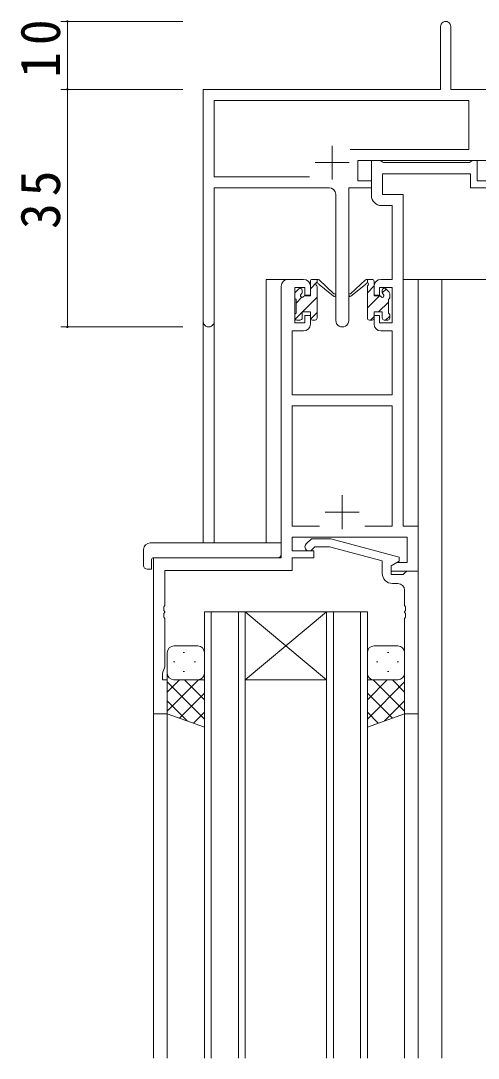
# Model space of a CAD drawing. Units: millimetres, scale not verified. Extents: x -841 to 292, y -594 to 212.
# Drawn here: x -725.6 to -658.2, y -90.4 to 62.4 of the extents above; entities that cross this region are included whole.
import ezdxf

# ---------------------------------------------------------------- set-up
doc = ezdxf.new("R2010")
doc.units = ezdxf.units.MM
doc.header["$LTSCALE"] = 2
for name, color, linetype, lineweight in [('0-3_YKK_11', 7, 'Continuous', 9), ('0-4_YKK_12', 2, 'Continuous', 9), ('0-5_YKK_13', 4, 'Continuous', 9), ('0-6_YKK_D', 6, 'Continuous', 9)]:
    doc.layers.add(name, color=color, linetype=linetype, lineweight=lineweight)
doc.styles.add('ＭＳ ゴシック', font='')
doc.styles.get('ＭＳ ゴシック').set_extended_font_data('MS Gothic')

msp = doc.modelspace()

# ---------------------------------------------------------------- linework, layer by layer
at = {"layer": '0-3_YKK_11'}
for p, q in [((-663.704, 52.319), (-663.704, 61.569)), ((-662.204, 61.569), (-662.204, 52.319)), ((-698.704, 52.319), (-663.704, 52.319)), ((-698.704, 18.134), (-698.704, 52.319)), ((-662.204, 52.319), (-653.204, 52.319)), ((-697.074, 50.689), (-659.534, 50.689)), ((-697.074, 39.449), (-697.074, 50.689)), ((-659.534, 50.689), (-659.534, 43.449)), ((-679.704, 44.019), (-679.704, 39.019)), ((-659.534, 43.449), (-677.012, 43.449)), ((-682.204, 41.519), (-677.204, 41.519)), ((-675.904, 41.819), (-675.904, 38.819)), ((-649.104, 41.819), (-675.904, 41.819)), ((-673.905, 36.689), (-673.905, 41.819)), ((-658.305, 41.819), (-658.305, 38.819)), ((-659.305, 39.889), (-672.275, 39.889)), ((-683.054, 39.449), (-697.074, 39.449)), ((-683.054, 39.449), (-697.074, 39.449)), ((-675.904, 38.819), (-673.904, 38.819)), ((-673.904, 38.819), (-673.904, 37.819)), ((-680.154, 37.819), (-697.074, 37.819)), ((-697.074, 37.819), (-697.074, 18.134)), ((-679.154, 18.269), (-679.154, 36.819)), ((-677.254, 37.819), (-677.254, 18.269)), ((-673.904, 37.819), (-677.254, 37.819)), ((-669.205, 36.819), (-669.205, -12.051)), ((-670.835, 35.189), (-672.405, 35.189)), ((-670.835, 24.319), (-670.835, 35.189)), ((-687.205, -16.681), (-687.205, 23.319)), ((-686.205, 24.319), (-683.905, 24.319)), ((-685.205, 23.119), (-685.205, 17.919)), ((-672.505, 24.319), (-670.835, 24.319)), ((-670.835, 17.919), (-670.835, 23.119)), ((-683.905, 16.719), (-685.575, 16.719)), ((-685.575, 16.719), (-685.575, 7.319)), ((-670.835, 16.719), (-672.505, 16.719)), ((-670.835, 7.319), (-670.835, 16.719)), ((-685.575, 7.319), (-670.835, 7.319)), ((-685.575, 5.689), (-670.835, 5.689)), ((-685.575, -12.051), (-685.575, 5.689)), ((-670.835, 5.689), (-670.835, -12.051)), ((-678.205, -7.481), (-678.205, -12.481)), ((-680.705, -9.981), (-675.705, -9.981)), ((-681.555, -12.051), (-685.575, -12.051)), ((-681.555, -12.051), (-685.575, -12.051)), ((-670.835, -12.051), (-674.855, -12.051)), ((-669.205, -12.051), (-667.005, -12.051)), ((-667.005, -12.051), (-667.005, -18.681)), ((-706.005, -16.681), (-687.205, -16.681)), ((-706.005, -39.681), (-706.005, -16.681)), ((-704.375, -18.581), (-704.375, -23.723)), ((-685.575, -18.581), (-704.375, -18.581)), ((-667.005, -18.681), (-671.005, -18.681)), ((-668.705, -18.681), (-667.005, -18.681)), ((-667.005, -18.681), (-667.005, -39.681)), ((-670.005, -20.481), (-670.805, -20.481)), ((-704.375, -24.639), (-704.375, -24.723)), ((-669.005, -24.723), (-669.005, -24.639)), ((-669.005, -39.681), (-669.005, -25.639)), ((-704.705, -33.681), (-704.705, -34.681)), ((-704.705, -34.681), (-704.005, -34.681)), ((-704.005, -34.681), (-704.005, -39.681)), ((-704.005, -39.681), (-706.005, -39.681)), ((-667.005, -39.681), (-669.005, -39.681))]:
    msp.add_line(p, q, dxfattribs=at)
for points in [[(-673.905, 41.819), (-672.575, 41.819), (-672.3, 41.639), (-672.117, 41.519), (-659.463, 41.519)], [(-659.463, 41.519), (-659.28, 41.639), (-659.005, 41.819), (-658.305, 41.819)], [(-672.275, 39.889), (-672.275, 36.819), (-669.205, 36.819)], [(-658.305, 38.819), (-656.605, 38.819), (-656.605, 37.819), (-659.305, 37.819), (-659.305, 39.889)], [(-682.905, 23.319), (-682.905, 22.019), (-683.705, 22.019), (-683.705, 23.119), (-685.205, 23.119)], [(-670.835, 23.119), (-672.705, 23.119), (-672.705, 22.019), (-673.505, 22.019), (-673.505, 23.319)], [(-685.205, 17.919), (-683.705, 17.919), (-683.705, 19.019), (-682.905, 19.019), (-682.905, 17.719)], [(-673.505, 17.719), (-673.505, 19.019), (-672.705, 19.019), (-672.705, 17.919), (-670.835, 17.919)], [(-671.005, -18.681), (-671.005, -17.881), (-670.139, -17.381), (-668.635, -17.381), (-668.635, -13.681), (-685.575, -13.681), (-685.575, -15.681), (-682.405, -15.681), (-682.405, -16.681), (-685.575, -16.681), (-685.575, -18.581)], [(-683.529, -14.657), (-682.753, -13.881), (-679.908, -13.881), (-669.805, -16.588), (-669.805, -17.188), (-671.005, -17.881), (-671.005, -19.181), (-669.205, -19.181), (-669.005, -18.981), (-668.705, -18.681)], [(-672.305, -18.981), (-672.305, -17.161), (-680.066, -15.081), (-682.256, -15.081), (-682.68, -15.505)], [(-669.005, -24.639), (-668.885, -24.456), (-668.885, -23.906), (-669.005, -23.723), (-669.005, -21.481)], [(-704.375, -23.723), (-704.495, -23.906), (-704.495, -24.456), (-704.375, -24.639)], [(-704.375, -24.723), (-704.495, -24.906), (-704.495, -25.456), (-704.375, -25.639), (-704.375, -32.774), (-704.705, -33.681)], [(-669.005, -25.639), (-668.885, -25.456), (-668.885, -24.906), (-669.005, -24.723)]]:
    msp.add_lwpolyline(points, dxfattribs=at)
for centre, radius, start, end in [((-662.954, 61.569), 0.75, 359.99998, 180), ((-680.154, 36.819), 1, 0, 89.99998), ((-672.405, 36.689), 1.5, 180, 269.99998), ((-686.205, 23.319), 1, 90, 179.99998), ((-683.905, 23.319), 1, 0, 89.99998), ((-672.505, 23.319), 1, 90, 179.99998), ((-697.889, 18.134), 0.815, 179.99998, 0), ((-683.905, 17.719), 1, 270, 359.99998), ((-678.204, 18.269), 0.95, 179.99998, 0), ((-672.505, 17.719), 1, 180, 269.99998), ((-683.105, -15.081), 0.6, 134.99998, 315), ((-670.805, -18.981), 1.5, 180, 269.99998), ((-670.005, -21.481), 1, 0, 89.99998)]:
    msp.add_arc(centre, radius, start, end, dxfattribs=at)
at = {"layer": '0-4_YKK_12'}
for p, q in [((-689.404, -14.493), (-689.404, 24.319)), ((-686.204, 24.319), (-689.404, 24.319)), ((-669.205, 24.319), (-663.504, 24.319)), ((-667.004, 24.319), (-667.004, -90.431)), ((-664.004, 24.319), (-654.804, 24.319)), ((-663.504, 24.319), (-663.504, -90.431)), ((-698.704, 18.134), (-698.704, -14.493)), ((-697.074, 18.134), (-697.098, -14.493)), ((-706.004, -16.681), (-706.004, -90.431)), ((-702.904, -16.681), (-705.404, -16.681)), ((-692.502, -24.681), (-698.502, -24.681)), ((-698.502, -24.681), (-698.502, -90.431)), ((-697.502, -90.431), (-697.502, -24.681)), ((-693.502, -24.681), (-693.502, -90.431)), ((-692.502, -24.681), (-680.502, -24.681)), ((-692.502, -24.681), (-680.502, -34.681)), ((-680.502, -24.681), (-692.502, -34.681)), ((-692.502, -90.431), (-692.502, -24.681)), ((-674.502, -24.681), (-680.502, -24.681)), ((-680.502, -24.681), (-680.502, -90.431)), ((-679.502, -90.431), (-679.502, -24.681)), ((-675.502, -24.681), (-675.502, -90.431)), ((-674.502, -90.431), (-674.502, -24.681)), ((-692.502, -34.681), (-680.502, -34.681)), ((-704.004, -39.181), (-704.004, -90.431)), ((-669.004, -39.181), (-669.004, -90.431))]:
    msp.add_line(p, q, dxfattribs=at)
at = {"layer": '0-5_YKK_13'}
for p, q in [((-685.117, 22.431), (-684.617, 22.931)), ((-682.904, 22.938), (-681.904, 23.938)), ((-682.604, 24.319), (-681.814, 24.319)), ((-681.904, 23.819), (-681.904, 24.319)), ((-681.904, 18.619), (-681.904, 23.219)), ((-681.621, 24.249), (-679.438, 22.201)), ((-679.471, 21.856), (-681.611, 23.553)), ((-674.787, 24.249), (-676.97, 22.201)), ((-676.937, 21.856), (-674.797, 23.553)), ((-673.804, 24.319), (-674.594, 24.319)), ((-674.504, 23.819), (-674.504, 24.319)), ((-674.504, 22.358), (-673.504, 23.358)), ((-674.504, 18.619), (-674.504, 23.219)), ((-671.291, 22.431), (-671.791, 22.931)), ((-685.204, 21.619), (-685.204, 22.219)), ((-685.004, 20.838), (-684.165, 21.677)), ((-685.004, 19.319), (-685.004, 21.419)), ((-684.104, 22.719), (-684.104, 22.38)), ((-684.078, 19.519), (-681.904, 21.693)), ((-674.504, 20.113), (-672.704, 21.913)), ((-672.304, 22.719), (-672.304, 22.38)), ((-672.297, 22.319), (-671.739, 22.878)), ((-671.404, 19.319), (-671.404, 21.419)), ((-671.204, 21.619), (-671.204, 22.219)), ((-672.853, 19.519), (-671.404, 20.968)), ((-685.204, 18.619), (-685.204, 19.119)), ((-685.15, 18.447), (-684.104, 19.493)), ((-684.104, 19.519), (-682.904, 19.519)), ((-684.104, 19.519), (-684.104, 18.619)), ((-682.904, 19.519), (-682.904, 18.619)), ((-682.871, 18.481), (-681.904, 19.448)), ((-674.053, 18.319), (-673.504, 18.868)), ((-672.304, 19.519), (-673.504, 19.519)), ((-673.504, 19.519), (-673.504, 18.619)), ((-672.304, 19.519), (-672.304, 18.619)), ((-671.808, 18.319), (-671.204, 18.923)), ((-671.204, 18.619), (-671.204, 19.119)), ((-684.404, 18.319), (-684.904, 18.319)), ((-682.204, 18.319), (-682.604, 18.319)), ((-674.204, 18.319), (-673.804, 18.319)), ((-672.004, 18.319), (-671.504, 18.319)), ((-706.492, -14.493), (-687.204, -14.493)), ((-687.204, -15.493), (-687.204, -14.493)), ((-707.492, -15.493), (-707.492, -17.869)), ((-706.004, -16.681), (-687.704, -16.681)), ((-687.204, -15.493), (-687.204, -16.181)), ((-706.304, -16.981), (-706.304, -17.873)), ((-699.504, -29.681), (-703.004, -29.681)), ((-673.505, -29.681), (-670.005, -29.681)), ((-704.004, -30.681), (-704.004, -33.681)), ((-703.084, -32.044), (-702.884, -32.044)), ((-701.669, -30.629), (-701.469, -30.629)), ((-700.054, -32.044), (-699.854, -32.044)), ((-698.504, -33.681), (-698.504, -30.681)), ((-674.505, -33.681), (-674.505, -30.681)), ((-672.955, -32.044), (-673.155, -32.044)), ((-671.34, -30.629), (-671.54, -30.629)), ((-669.925, -32.044), (-670.125, -32.044)), ((-669.005, -30.681), (-669.005, -33.681)), ((-701.669, -33.459), (-701.469, -33.459)), ((-698.504, -33.459), (-698.504, -41.645)), ((-674.505, -33.459), (-674.505, -41.645)), ((-671.34, -33.459), (-671.54, -33.459)), ((-704.004, -39.681), (-704.004, -33.681)), ((-699.384, -34.681), (-704.004, -39.301)), ((-702.212, -34.681), (-704.004, -36.473)), ((-704.004, -34.949), (-698.504, -40.449)), ((-703.004, -34.681), (-699.404, -34.681)), ((-702.604, -34.681), (-698.504, -34.681)), ((-701.444, -34.681), (-698.504, -37.621)), ((-698.615, -34.681), (-698.504, -34.792)), ((-674.394, -34.681), (-674.505, -34.792)), ((-670.405, -34.681), (-674.505, -34.681)), ((-671.565, -34.681), (-674.505, -37.621)), ((-669.005, -34.949), (-674.505, -40.449)), ((-673.626, -34.681), (-669.005, -39.301)), ((-670.005, -34.681), (-673.605, -34.681)), ((-670.797, -34.681), (-669.005, -36.473)), ((-669.005, -39.681), (-669.005, -33.681)), ((-698.504, -36.63), (-702.2, -40.325)), ((-674.505, -36.63), (-670.809, -40.325)), ((-704.004, -37.778), (-701.043, -40.738)), ((-669.005, -37.778), (-671.966, -40.738)), ((-698.504, -41.645), (-704.004, -39.681)), ((-698.504, -39.458), (-700.116, -41.07)), ((-674.505, -39.458), (-672.894, -41.07)), ((-674.505, -41.645), (-669.005, -39.681))]:
    msp.add_line(p, q, dxfattribs=at)
for points in [[(-683.643, 21.919), (-682.904, 21.919), (-682.904, 24.019)], [(-672.765, 21.919), (-673.504, 21.919), (-673.504, 24.019)], [(-706.492, -18.373), (-706.304, -18.373), (-706.304, -17.873)]]:
    msp.add_lwpolyline(points, dxfattribs=at)
for centre, radius, start, end in [((-684.404, 22.719), 0.3, 0, 135), ((-682.604, 24.019), 0.3, 90, 180), ((-681.904, 23.619), 0.2, 20.88332, 233.1301), ((-682.204, 23.219), 0.3, 0, 53.1301), ((-681.814, 24.019), 0.3, 49.8974, 90), ((-681.437, 23.797), 0.3, 200.88332, 234.62001), ((-674.971, 23.797), 0.3, 305.37997, 339.11667), ((-674.594, 24.019), 0.3, 90, 130.10258), ((-674.504, 23.619), 0.2, 306.86989, 159.11667), ((-674.204, 23.219), 0.3, 126.86989, 180), ((-673.804, 24.019), 0.3, 0, 90), ((-672.004, 22.719), 0.3, 45, 180), ((-684.904, 22.219), 0.3, 135, 180), ((-685.004, 21.619), 0.2, 180, 270), ((-684.104, 21.919), 0.25, 123.05573, 326.94426), ((-684.404, 22.38), 0.3, 303.05573, 0), ((-683.643, 21.619), 0.3, 90, 146.94426), ((-679.355, 22.019), 0.2, 234.62001, 114.62001), ((-677.053, 22.019), 0.2, 65.37997, 305.37997), ((-672.765, 21.619), 0.3, 33.05573, 90), ((-672.304, 21.919), 0.25, 213.05573, 56.94426), ((-672.004, 22.38), 0.3, 180, 236.94426), ((-671.404, 21.619), 0.2, 270, 0), ((-671.504, 22.219), 0.3, 0, 45), ((-685.004, 19.119), 0.2, 90, 180), ((-684.904, 18.619), 0.3, 180, 270), ((-684.404, 18.619), 0.3, 270, 0), ((-682.604, 18.619), 0.3, 180, 270), ((-682.204, 18.619), 0.3, 270, 0), ((-674.204, 18.619), 0.3, 180, 270), ((-673.804, 18.619), 0.3, 270, 0), ((-672.004, 18.619), 0.3, 180, 270), ((-671.504, 18.619), 0.3, 270, 0), ((-671.404, 19.119), 0.2, 0, 90), ((-706.492, -15.493), 1, 90.0051, 180), ((-706.004, -16.981), 0.3, 90, 180), ((-687.704, -16.181), 0.5, 270, 0), ((-707.064, -17.896), 0.427, 176.2506, 225.91696), ((-706.719, -17.227), 1.168, 236.65906, 281.21634), ((-703.004, -30.681), 1, 90, 180), ((-699.504, -30.681), 1, 0, 90), ((-673.505, -30.681), 1, 89.99998, 179.99998), ((-670.005, -30.681), 1, 359.99998, 89.99998), ((-703.004, -33.681), 1, 180, 270), ((-703.004, -33.681), 1, 180, 270), ((-699.504, -33.681), 1, 270, 0), ((-699.504, -33.681), 1, 270, 0), ((-673.505, -33.681), 1, 179.99998, 269.99998), ((-673.505, -33.681), 1, 179.99998, 269.99998), ((-670.005, -33.681), 1, 269.99998, 359.99998), ((-670.005, -33.681), 1, 269.99998, 359.99998)]:
    msp.add_arc(centre, radius, start, end, dxfattribs=at)
at = {"layer": '0-6_YKK_D'}
for p, q in [((-701.704, 62.319), (-719.704, 62.319)), ((-718.704, 52.319), (-718.704, 62.319)), ((-701.704, 52.319), (-719.704, 52.319)), ((-701.704, 52.319), (-719.704, 52.319)), ((-718.704, 52.319), (-718.704, 17.319)), ((-701.704, 17.319), (-719.704, 17.319))]:
    msp.add_line(p, q, dxfattribs=at)
for centre, start, end in [((-718.704, 62.319), 90, 270), ((-718.704, 62.319), 270, 90), ((-718.704, 52.319), 90, 270), ((-718.704, 52.319), 90, 270), ((-718.704, 52.319), 270, 90), ((-718.704, 52.319), 270, 90), ((-718.704, 17.319), 90, 270), ((-718.704, 17.319), 270, 90)]:
    msp.add_arc(centre, 0.106, start, end, dxfattribs=at)

# ---------------------------------------------------------------- texts
at = {"layer": '0-6_YKK_D', "color": 7, "char_height": 5.865, "attachment_point": 7, "rotation": 90, "style": 'ＭＳ ゴシック'}
for s, insert in [('\\T1.27;\\W0.95;10', (-719.704, 54.017)), ('\\T1.27;\\W0.95;35', (-719.704, 31.749))]:
    msp.add_mtext(s, dxfattribs=dict(at, insert=insert))

doc.saveas('drawing.dxf')
